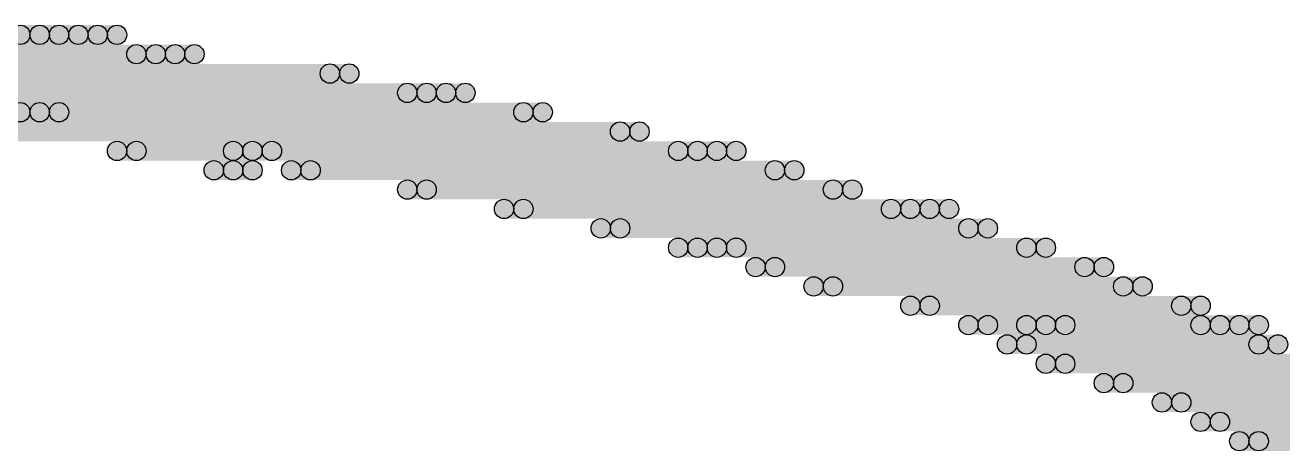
# Model space of a CAD drawing. Header units: millimetres. Extents: x 0 to 137, y 0 to 37.
# Drawn here: x 130.842 to 132.493, y 10.223 to 10.782 of the extents above; entities that cross this region are included whole.
import ezdxf

# ---------------------------------------------------------------- set-up
doc = ezdxf.new("R2010")
doc.units = ezdxf.units.MM
doc.layers.add('TopLayer', color=1, linetype='Continuous')
doc.layers.add('TopSolder', color=216, linetype='Continuous')

msp = doc.modelspace()

# ---------------------------------------------------------------- hatches: boundary and pattern name
at = {"layer": 'TopLayer'}
h = msp.add_hatch(color=1, dxfattribs=at)
edge = h.paths.add_edge_path()
edge.add_arc((130.8354, 10.7696), 0.0127, 0, 360)
for points in [[(130.8354, 10.7569), (130.8354, 10.7823), (130.8608, 10.7823), (130.8608, 10.7569)], [(130.8862, 10.7569), (130.8862, 10.7823), (130.9116, 10.7823), (130.9116, 10.7569)], [(130.937, 10.7569), (130.937, 10.7823), (130.9624, 10.7823), (130.9624, 10.7569)], [(129.9464, 10.7315), (129.9464, 10.7569), (131.0132, 10.7569), (131.0132, 10.7315)], [(131.0386, 10.7315), (131.0386, 10.7569), (131.064, 10.7569), (131.064, 10.7315)], [(130.7592, 10.7061), (130.7592, 10.7315), (131.2672, 10.7315), (131.2672, 10.7061)], [(130.5306, 10.6807), (130.5306, 10.7061), (131.3688, 10.7061), (131.3688, 10.6807)], [(131.3942, 10.6807), (131.3942, 10.7061), (131.4196, 10.7061), (131.4196, 10.6807)], [(130.175, 10.6553), (130.175, 10.6807), (130.8608, 10.6807), (130.8608, 10.6553)], [(130.8862, 10.6553), (130.8862, 10.6807), (131.5212, 10.6807), (131.5212, 10.6553)], [(130.7592, 10.6299), (130.7592, 10.6553), (131.6482, 10.6553), (131.6482, 10.6299)], [(130.9878, 10.6045), (130.9878, 10.6299), (131.1402, 10.6299), (131.1402, 10.6045)], [(131.1656, 10.6045), (131.1656, 10.6299), (131.7244, 10.6299), (131.7244, 10.6045)], [(131.7498, 10.6045), (131.7498, 10.6299), (131.7752, 10.6299), (131.7752, 10.6045)], [(131.1148, 10.5791), (131.1148, 10.6045), (131.1402, 10.6045), (131.1402, 10.5791)], [(131.2164, 10.5791), (131.2164, 10.6045), (131.8514, 10.6045), (131.8514, 10.5791)], [(131.3688, 10.5537), (131.3688, 10.5791), (131.9276, 10.5791), (131.9276, 10.5537)], [(131.4958, 10.5283), (131.4958, 10.5537), (132.0038, 10.5537), (132.0038, 10.5283)], [(132.0292, 10.5283), (132.0292, 10.5537), (132.0546, 10.5537), (132.0546, 10.5283)], [(131.6228, 10.5029), (131.6228, 10.5283), (132.1054, 10.5283), (132.1054, 10.5029)], [(131.7244, 10.4775), (131.7244, 10.5029), (131.7498, 10.5029), (131.7498, 10.4775)], [(131.7752, 10.4775), (131.7752, 10.5029), (132.1816, 10.5029), (132.1816, 10.4775)], [(131.826, 10.4521), (131.826, 10.4775), (132.2578, 10.4775), (132.2578, 10.4521)], [(131.9022, 10.4267), (131.9022, 10.4521), (132.3086, 10.4521), (132.3086, 10.4267)], [(132.0292, 10.4013), (132.0292, 10.4267), (132.3848, 10.4267), (132.3848, 10.4013)], [(132.1054, 10.3759), (132.1054, 10.4013), (132.1816, 10.4013), (132.1816, 10.3759)], [(132.207, 10.3759), (132.207, 10.4013), (132.4102, 10.4013), (132.4102, 10.3759)], [(132.4356, 10.3759), (132.4356, 10.4013), (132.461, 10.4013), (132.461, 10.3759)], [(132.1562, 10.3505), (132.1562, 10.3759), (132.4864, 10.3759), (132.4864, 10.3505)], [(132.207, 10.3251), (132.207, 10.3505), (132.5626, 10.3505), (132.5626, 10.3251)], [(132.2832, 10.2997), (132.2832, 10.3251), (132.6134, 10.3251), (132.6134, 10.2997)], [(132.3594, 10.2743), (132.3594, 10.2997), (132.6642, 10.2997), (132.6642, 10.2743)], [(132.4102, 10.2489), (132.4102, 10.2743), (132.715, 10.2743), (132.715, 10.2489)], [(132.461, 10.2235), (132.461, 10.2489), (132.7658, 10.2489), (132.7658, 10.2235)]]:
    msp.add_hatch(color=1, dxfattribs=at).paths.add_polyline_path(points)
h = msp.add_hatch(color=1, dxfattribs=at)
edge = h.paths.add_edge_path()
edge.add_arc((130.8608, 10.7696), 0.0127, 0, 360)
h = msp.add_hatch(color=1, dxfattribs=at)
edge = h.paths.add_edge_path()
edge.add_arc((130.8862, 10.7696), 0.0127, 0, 360)
h = msp.add_hatch(color=1, dxfattribs=at)
edge = h.paths.add_edge_path()
edge.add_arc((130.9116, 10.7696), 0.0127, 0, 360)
h = msp.add_hatch(color=1, dxfattribs=at)
edge = h.paths.add_edge_path()
edge.add_arc((130.937, 10.7696), 0.0127, 0, 360)
h = msp.add_hatch(color=1, dxfattribs=at)
edge = h.paths.add_edge_path()
edge.add_arc((130.9624, 10.7696), 0.0127, 0, 360)
h = msp.add_hatch(color=1, dxfattribs=at)
edge = h.paths.add_edge_path()
edge.add_arc((131.0132, 10.7442), 0.0127, 0, 360)
h = msp.add_hatch(color=1, dxfattribs=at)
edge = h.paths.add_edge_path()
edge.add_arc((131.0386, 10.7442), 0.0127, 0, 360)
h = msp.add_hatch(color=1, dxfattribs=at)
edge = h.paths.add_edge_path()
edge.add_arc((131.064, 10.7442), 0.0127, 0, 360)
h = msp.add_hatch(color=1, dxfattribs=at)
edge = h.paths.add_edge_path()
edge.add_arc((131.2672, 10.7188), 0.0127, 0, 360)
h = msp.add_hatch(color=1, dxfattribs=at)
edge = h.paths.add_edge_path()
edge.add_arc((131.3688, 10.6934), 0.0127, 0, 360)
h = msp.add_hatch(color=1, dxfattribs=at)
edge = h.paths.add_edge_path()
edge.add_arc((131.3942, 10.6934), 0.0127, 0, 360)
h = msp.add_hatch(color=1, dxfattribs=at)
edge = h.paths.add_edge_path()
edge.add_arc((131.4196, 10.6934), 0.0127, 0, 360)
h = msp.add_hatch(color=1, dxfattribs=at)
edge = h.paths.add_edge_path()
edge.add_arc((130.8608, 10.668), 0.0127, 0, 360)
h = msp.add_hatch(color=1, dxfattribs=at)
edge = h.paths.add_edge_path()
edge.add_arc((130.8862, 10.668), 0.0127, 0, 360)
h = msp.add_hatch(color=1, dxfattribs=at)
edge = h.paths.add_edge_path()
edge.add_arc((131.5212, 10.668), 0.0127, 0, 360)
h = msp.add_hatch(color=1, dxfattribs=at)
edge = h.paths.add_edge_path()
edge.add_arc((131.6482, 10.6426), 0.0127, 0, 360)
h = msp.add_hatch(color=1, dxfattribs=at)
edge = h.paths.add_edge_path()
edge.add_arc((130.9878, 10.6172), 0.0127, 0, 360)
h = msp.add_hatch(color=1, dxfattribs=at)
edge = h.paths.add_edge_path()
edge.add_arc((131.1402, 10.6172), 0.0127, 0, 360)
h = msp.add_hatch(color=1, dxfattribs=at)
edge = h.paths.add_edge_path()
edge.add_arc((131.1656, 10.6172), 0.0127, 0, 360)
h = msp.add_hatch(color=1, dxfattribs=at)
edge = h.paths.add_edge_path()
edge.add_arc((131.7244, 10.6172), 0.0127, 0, 360)
h = msp.add_hatch(color=1, dxfattribs=at)
edge = h.paths.add_edge_path()
edge.add_arc((131.7498, 10.6172), 0.0127, 0, 360)
h = msp.add_hatch(color=1, dxfattribs=at)
edge = h.paths.add_edge_path()
edge.add_arc((131.7752, 10.6172), 0.0127, 0, 360)
h = msp.add_hatch(color=1, dxfattribs=at)
edge = h.paths.add_edge_path()
edge.add_arc((131.1148, 10.5918), 0.0127, 0, 360)
h = msp.add_hatch(color=1, dxfattribs=at)
edge = h.paths.add_edge_path()
edge.add_arc((131.1402, 10.5918), 0.0127, 0, 360)
h = msp.add_hatch(color=1, dxfattribs=at)
edge = h.paths.add_edge_path()
edge.add_arc((131.2164, 10.5918), 0.0127, 0, 360)
h = msp.add_hatch(color=1, dxfattribs=at)
edge = h.paths.add_edge_path()
edge.add_arc((131.8514, 10.5918), 0.0127, 0, 360)
h = msp.add_hatch(color=1, dxfattribs=at)
edge = h.paths.add_edge_path()
edge.add_arc((131.3688, 10.5664), 0.0127, 0, 360)
h = msp.add_hatch(color=1, dxfattribs=at)
edge = h.paths.add_edge_path()
edge.add_arc((131.9276, 10.5664), 0.0127, 0, 360)
h = msp.add_hatch(color=1, dxfattribs=at)
edge = h.paths.add_edge_path()
edge.add_arc((131.4958, 10.541), 0.0127, 0, 360)
h = msp.add_hatch(color=1, dxfattribs=at)
edge = h.paths.add_edge_path()
edge.add_arc((132.0038, 10.541), 0.0127, 0, 360)
h = msp.add_hatch(color=1, dxfattribs=at)
edge = h.paths.add_edge_path()
edge.add_arc((132.0292, 10.541), 0.0127, 0, 360)
h = msp.add_hatch(color=1, dxfattribs=at)
edge = h.paths.add_edge_path()
edge.add_arc((132.0546, 10.541), 0.0127, 0, 360)
h = msp.add_hatch(color=1, dxfattribs=at)
edge = h.paths.add_edge_path()
edge.add_arc((131.6228, 10.5156), 0.0127, 0, 360)
h = msp.add_hatch(color=1, dxfattribs=at)
edge = h.paths.add_edge_path()
edge.add_arc((132.1054, 10.5156), 0.0127, 0, 360)
h = msp.add_hatch(color=1, dxfattribs=at)
edge = h.paths.add_edge_path()
edge.add_arc((131.7244, 10.4902), 0.0127, 0, 360)
h = msp.add_hatch(color=1, dxfattribs=at)
edge = h.paths.add_edge_path()
edge.add_arc((131.7498, 10.4902), 0.0127, 0, 360)
h = msp.add_hatch(color=1, dxfattribs=at)
edge = h.paths.add_edge_path()
edge.add_arc((131.7752, 10.4902), 0.0127, 0, 360)
h = msp.add_hatch(color=1, dxfattribs=at)
edge = h.paths.add_edge_path()
edge.add_arc((132.1816, 10.4902), 0.0127, 0, 360)
h = msp.add_hatch(color=1, dxfattribs=at)
edge = h.paths.add_edge_path()
edge.add_arc((131.826, 10.4648), 0.0127, 0, 360)
h = msp.add_hatch(color=1, dxfattribs=at)
edge = h.paths.add_edge_path()
edge.add_arc((132.2578, 10.4648), 0.0127, 0, 360)
h = msp.add_hatch(color=1, dxfattribs=at)
edge = h.paths.add_edge_path()
edge.add_arc((131.9022, 10.4394), 0.0127, 0, 360)
h = msp.add_hatch(color=1, dxfattribs=at)
edge = h.paths.add_edge_path()
edge.add_arc((132.3086, 10.4394), 0.0127, 0, 360)
h = msp.add_hatch(color=1, dxfattribs=at)
edge = h.paths.add_edge_path()
edge.add_arc((132.0292, 10.414), 0.0127, 0, 360)
h = msp.add_hatch(color=1, dxfattribs=at)
edge = h.paths.add_edge_path()
edge.add_arc((132.3848, 10.414), 0.0127, 0, 360)
h = msp.add_hatch(color=1, dxfattribs=at)
edge = h.paths.add_edge_path()
edge.add_arc((132.1054, 10.3886), 0.0127, 0, 360)
h = msp.add_hatch(color=1, dxfattribs=at)
edge = h.paths.add_edge_path()
edge.add_arc((132.1816, 10.3886), 0.0127, 0, 360)
h = msp.add_hatch(color=1, dxfattribs=at)
edge = h.paths.add_edge_path()
edge.add_arc((132.207, 10.3886), 0.0127, 0, 360)
h = msp.add_hatch(color=1, dxfattribs=at)
edge = h.paths.add_edge_path()
edge.add_arc((132.4102, 10.3886), 0.0127, 0, 360)
h = msp.add_hatch(color=1, dxfattribs=at)
edge = h.paths.add_edge_path()
edge.add_arc((132.4356, 10.3886), 0.0127, 0, 360)
h = msp.add_hatch(color=1, dxfattribs=at)
edge = h.paths.add_edge_path()
edge.add_arc((132.461, 10.3886), 0.0127, 0, 360)
h = msp.add_hatch(color=1, dxfattribs=at)
edge = h.paths.add_edge_path()
edge.add_arc((132.1562, 10.3632), 0.0127, 0, 360)
h = msp.add_hatch(color=1, dxfattribs=at)
edge = h.paths.add_edge_path()
edge.add_arc((132.4864, 10.3632), 0.0127, 0, 360)
h = msp.add_hatch(color=1, dxfattribs=at)
edge = h.paths.add_edge_path()
edge.add_arc((132.207, 10.3378), 0.0127, 0, 360)
h = msp.add_hatch(color=1, dxfattribs=at)
edge = h.paths.add_edge_path()
edge.add_arc((132.2832, 10.3124), 0.0127, 0, 360)
h = msp.add_hatch(color=1, dxfattribs=at)
edge = h.paths.add_edge_path()
edge.add_arc((132.3594, 10.287), 0.0127, 0, 360)
h = msp.add_hatch(color=1, dxfattribs=at)
edge = h.paths.add_edge_path()
edge.add_arc((132.4102, 10.2616), 0.0127, 0, 360)
h = msp.add_hatch(color=1, dxfattribs=at)
edge = h.paths.add_edge_path()
edge.add_arc((132.461, 10.2362), 0.0127, 0, 360)
at = {"layer": 'TopSolder'}
h = msp.add_hatch(color=216, dxfattribs=at)
edge = h.paths.add_edge_path()
edge.add_arc((130.8354, 10.7696), 0.0127, 0, 360)
h = msp.add_hatch(color=216, dxfattribs=at)
edge = h.paths.add_edge_path()
edge.add_arc((130.8608, 10.7696), 0.0127, 0, 360)
for points in [[(130.8608, 10.7569), (130.8608, 10.7823), (130.8862, 10.7823), (130.8862, 10.7569)], [(130.9116, 10.7569), (130.9116, 10.7823), (130.937, 10.7823), (130.937, 10.7569)], [(129.921, 10.7315), (129.921, 10.7569), (130.9878, 10.7569), (130.9878, 10.7315)], [(131.0132, 10.7315), (131.0132, 10.7569), (131.0386, 10.7569), (131.0386, 10.7315)], [(130.7338, 10.7061), (130.7338, 10.7315), (131.2418, 10.7315), (131.2418, 10.7061)], [(130.5052, 10.6807), (130.5052, 10.7061), (131.3434, 10.7061), (131.3434, 10.6807)], [(131.3688, 10.6807), (131.3688, 10.7061), (131.3942, 10.7061), (131.3942, 10.6807)], [(130.8608, 10.6553), (130.8608, 10.6807), (131.4958, 10.6807), (131.4958, 10.6553)], [(130.7338, 10.6299), (130.7338, 10.6553), (131.6228, 10.6553), (131.6228, 10.6299)], [(130.9624, 10.6045), (130.9624, 10.6299), (131.1148, 10.6299), (131.1148, 10.6045)], [(131.1402, 10.6045), (131.1402, 10.6299), (131.699, 10.6299), (131.699, 10.6045)], [(131.7244, 10.6045), (131.7244, 10.6299), (131.7498, 10.6299), (131.7498, 10.6045)], [(131.0894, 10.5791), (131.0894, 10.6045), (131.1148, 10.6045), (131.1148, 10.5791)], [(131.191, 10.5791), (131.191, 10.6045), (131.826, 10.6045), (131.826, 10.5791)], [(131.3434, 10.5537), (131.3434, 10.5791), (131.9022, 10.5791), (131.9022, 10.5537)], [(131.4704, 10.5283), (131.4704, 10.5537), (131.9784, 10.5537), (131.9784, 10.5283)], [(132.0038, 10.5283), (132.0038, 10.5537), (132.0292, 10.5537), (132.0292, 10.5283)], [(131.5974, 10.5029), (131.5974, 10.5283), (132.08, 10.5283), (132.08, 10.5029)], [(131.699, 10.4775), (131.699, 10.5029), (131.7244, 10.5029), (131.7244, 10.4775)], [(131.7498, 10.4775), (131.7498, 10.5029), (132.1562, 10.5029), (132.1562, 10.4775)], [(131.8006, 10.4521), (131.8006, 10.4775), (132.2324, 10.4775), (132.2324, 10.4521)], [(131.8768, 10.4267), (131.8768, 10.4521), (132.2832, 10.4521), (132.2832, 10.4267)], [(132.0038, 10.4013), (132.0038, 10.4267), (132.3594, 10.4267), (132.3594, 10.4013)], [(132.08, 10.3759), (132.08, 10.4013), (132.1562, 10.4013), (132.1562, 10.3759)], [(132.1816, 10.3759), (132.1816, 10.4013), (132.3848, 10.4013), (132.3848, 10.3759)], [(132.4102, 10.3759), (132.4102, 10.4013), (132.4356, 10.4013), (132.4356, 10.3759)], [(132.1308, 10.3505), (132.1308, 10.3759), (132.461, 10.3759), (132.461, 10.3505)], [(132.1816, 10.3251), (132.1816, 10.3505), (132.5372, 10.3505), (132.5372, 10.3251)], [(132.2578, 10.2997), (132.2578, 10.3251), (132.588, 10.3251), (132.588, 10.2997)], [(132.334, 10.2743), (132.334, 10.2997), (132.6388, 10.2997), (132.6388, 10.2743)], [(132.3848, 10.2489), (132.3848, 10.2743), (132.6896, 10.2743), (132.6896, 10.2489)], [(132.4356, 10.2235), (132.4356, 10.2489), (132.7404, 10.2489), (132.7404, 10.2235)]]:
    msp.add_hatch(color=216, dxfattribs=at).paths.add_polyline_path(points)
h = msp.add_hatch(color=216, dxfattribs=at)
edge = h.paths.add_edge_path()
edge.add_arc((130.8862, 10.7696), 0.0127, 0, 360)
h = msp.add_hatch(color=216, dxfattribs=at)
edge = h.paths.add_edge_path()
edge.add_arc((130.9116, 10.7696), 0.0127, 0, 360)
h = msp.add_hatch(color=216, dxfattribs=at)
edge = h.paths.add_edge_path()
edge.add_arc((130.937, 10.7696), 0.0127, 0, 360)
h = msp.add_hatch(color=216, dxfattribs=at)
edge = h.paths.add_edge_path()
edge.add_arc((130.9878, 10.7442), 0.0127, 0, 360)
h = msp.add_hatch(color=216, dxfattribs=at)
edge = h.paths.add_edge_path()
edge.add_arc((131.0132, 10.7442), 0.0127, 0, 360)
h = msp.add_hatch(color=216, dxfattribs=at)
edge = h.paths.add_edge_path()
edge.add_arc((131.0386, 10.7442), 0.0127, 0, 360)
h = msp.add_hatch(color=216, dxfattribs=at)
edge = h.paths.add_edge_path()
edge.add_arc((131.2418, 10.7188), 0.0127, 0, 360)
h = msp.add_hatch(color=216, dxfattribs=at)
edge = h.paths.add_edge_path()
edge.add_arc((131.3434, 10.6934), 0.0127, 0, 360)
h = msp.add_hatch(color=216, dxfattribs=at)
edge = h.paths.add_edge_path()
edge.add_arc((131.3688, 10.6934), 0.0127, 0, 360)
h = msp.add_hatch(color=216, dxfattribs=at)
edge = h.paths.add_edge_path()
edge.add_arc((131.3942, 10.6934), 0.0127, 0, 360)
h = msp.add_hatch(color=216, dxfattribs=at)
edge = h.paths.add_edge_path()
edge.add_arc((130.8354, 10.668), 0.0127, 0, 360)
h = msp.add_hatch(color=216, dxfattribs=at)
edge = h.paths.add_edge_path()
edge.add_arc((130.8608, 10.668), 0.0127, 0, 360)
h = msp.add_hatch(color=216, dxfattribs=at)
edge = h.paths.add_edge_path()
edge.add_arc((131.4958, 10.668), 0.0127, 0, 360)
h = msp.add_hatch(color=216, dxfattribs=at)
edge = h.paths.add_edge_path()
edge.add_arc((131.6228, 10.6426), 0.0127, 0, 360)
h = msp.add_hatch(color=216, dxfattribs=at)
edge = h.paths.add_edge_path()
edge.add_arc((130.9624, 10.6172), 0.0127, 0, 360)
h = msp.add_hatch(color=216, dxfattribs=at)
edge = h.paths.add_edge_path()
edge.add_arc((131.1148, 10.6172), 0.0127, 0, 360)
h = msp.add_hatch(color=216, dxfattribs=at)
edge = h.paths.add_edge_path()
edge.add_arc((131.1402, 10.6172), 0.0127, 0, 360)
h = msp.add_hatch(color=216, dxfattribs=at)
edge = h.paths.add_edge_path()
edge.add_arc((131.699, 10.6172), 0.0127, 0, 360)
h = msp.add_hatch(color=216, dxfattribs=at)
edge = h.paths.add_edge_path()
edge.add_arc((131.7244, 10.6172), 0.0127, 0, 360)
h = msp.add_hatch(color=216, dxfattribs=at)
edge = h.paths.add_edge_path()
edge.add_arc((131.7498, 10.6172), 0.0127, 0, 360)
h = msp.add_hatch(color=216, dxfattribs=at)
edge = h.paths.add_edge_path()
edge.add_arc((131.0894, 10.5918), 0.0127, 0, 360)
h = msp.add_hatch(color=216, dxfattribs=at)
edge = h.paths.add_edge_path()
edge.add_arc((131.1148, 10.5918), 0.0127, 0, 360)
h = msp.add_hatch(color=216, dxfattribs=at)
edge = h.paths.add_edge_path()
edge.add_arc((131.191, 10.5918), 0.0127, 0, 360)
h = msp.add_hatch(color=216, dxfattribs=at)
edge = h.paths.add_edge_path()
edge.add_arc((131.826, 10.5918), 0.0127, 0, 360)
h = msp.add_hatch(color=216, dxfattribs=at)
edge = h.paths.add_edge_path()
edge.add_arc((131.3434, 10.5664), 0.0127, 0, 360)
h = msp.add_hatch(color=216, dxfattribs=at)
edge = h.paths.add_edge_path()
edge.add_arc((131.9022, 10.5664), 0.0127, 0, 360)
h = msp.add_hatch(color=216, dxfattribs=at)
edge = h.paths.add_edge_path()
edge.add_arc((131.4704, 10.541), 0.0127, 0, 360)
h = msp.add_hatch(color=216, dxfattribs=at)
edge = h.paths.add_edge_path()
edge.add_arc((131.9784, 10.541), 0.0127, 0, 360)
h = msp.add_hatch(color=216, dxfattribs=at)
edge = h.paths.add_edge_path()
edge.add_arc((132.0038, 10.541), 0.0127, 0, 360)
h = msp.add_hatch(color=216, dxfattribs=at)
edge = h.paths.add_edge_path()
edge.add_arc((132.0292, 10.541), 0.0127, 0, 360)
h = msp.add_hatch(color=216, dxfattribs=at)
edge = h.paths.add_edge_path()
edge.add_arc((131.5974, 10.5156), 0.0127, 0, 360)
h = msp.add_hatch(color=216, dxfattribs=at)
edge = h.paths.add_edge_path()
edge.add_arc((132.08, 10.5156), 0.0127, 0, 360)
h = msp.add_hatch(color=216, dxfattribs=at)
edge = h.paths.add_edge_path()
edge.add_arc((131.699, 10.4902), 0.0127, 0, 360)
h = msp.add_hatch(color=216, dxfattribs=at)
edge = h.paths.add_edge_path()
edge.add_arc((131.7244, 10.4902), 0.0127, 0, 360)
h = msp.add_hatch(color=216, dxfattribs=at)
edge = h.paths.add_edge_path()
edge.add_arc((131.7498, 10.4902), 0.0127, 0, 360)
h = msp.add_hatch(color=216, dxfattribs=at)
edge = h.paths.add_edge_path()
edge.add_arc((132.1562, 10.4902), 0.0127, 0, 360)
h = msp.add_hatch(color=216, dxfattribs=at)
edge = h.paths.add_edge_path()
edge.add_arc((131.8006, 10.4648), 0.0127, 0, 360)
h = msp.add_hatch(color=216, dxfattribs=at)
edge = h.paths.add_edge_path()
edge.add_arc((132.2324, 10.4648), 0.0127, 0, 360)
h = msp.add_hatch(color=216, dxfattribs=at)
edge = h.paths.add_edge_path()
edge.add_arc((131.8768, 10.4394), 0.0127, 0, 360)
h = msp.add_hatch(color=216, dxfattribs=at)
edge = h.paths.add_edge_path()
edge.add_arc((132.2832, 10.4394), 0.0127, 0, 360)
h = msp.add_hatch(color=216, dxfattribs=at)
edge = h.paths.add_edge_path()
edge.add_arc((132.0038, 10.414), 0.0127, 0, 360)
h = msp.add_hatch(color=216, dxfattribs=at)
edge = h.paths.add_edge_path()
edge.add_arc((132.3594, 10.414), 0.0127, 0, 360)
h = msp.add_hatch(color=216, dxfattribs=at)
edge = h.paths.add_edge_path()
edge.add_arc((132.08, 10.3886), 0.0127, 0, 360)
h = msp.add_hatch(color=216, dxfattribs=at)
edge = h.paths.add_edge_path()
edge.add_arc((132.1562, 10.3886), 0.0127, 0, 360)
h = msp.add_hatch(color=216, dxfattribs=at)
edge = h.paths.add_edge_path()
edge.add_arc((132.1816, 10.3886), 0.0127, 0, 360)
h = msp.add_hatch(color=216, dxfattribs=at)
edge = h.paths.add_edge_path()
edge.add_arc((132.3848, 10.3886), 0.0127, 0, 360)
h = msp.add_hatch(color=216, dxfattribs=at)
edge = h.paths.add_edge_path()
edge.add_arc((132.4102, 10.3886), 0.0127, 0, 360)
h = msp.add_hatch(color=216, dxfattribs=at)
edge = h.paths.add_edge_path()
edge.add_arc((132.4356, 10.3886), 0.0127, 0, 360)
h = msp.add_hatch(color=216, dxfattribs=at)
edge = h.paths.add_edge_path()
edge.add_arc((132.1308, 10.3632), 0.0127, 0, 360)
h = msp.add_hatch(color=216, dxfattribs=at)
edge = h.paths.add_edge_path()
edge.add_arc((132.461, 10.3632), 0.0127, 0, 360)
h = msp.add_hatch(color=216, dxfattribs=at)
edge = h.paths.add_edge_path()
edge.add_arc((132.1816, 10.3378), 0.0127, 0, 360)
h = msp.add_hatch(color=216, dxfattribs=at)
edge = h.paths.add_edge_path()
edge.add_arc((132.2578, 10.3124), 0.0127, 0, 360)
h = msp.add_hatch(color=216, dxfattribs=at)
edge = h.paths.add_edge_path()
edge.add_arc((132.334, 10.287), 0.0127, 0, 360)
h = msp.add_hatch(color=216, dxfattribs=at)
edge = h.paths.add_edge_path()
edge.add_arc((132.3848, 10.2616), 0.0127, 0, 360)
h = msp.add_hatch(color=216, dxfattribs=at)
edge = h.paths.add_edge_path()
edge.add_arc((132.4356, 10.2362), 0.0127, 0, 360)

# ---------------------------------------------------------------- linework, layer by layer
at = {"layer": 'TopLayer'}
for centre in [(130.8354, 10.7696), (130.8608, 10.7696), (130.8862, 10.7696), (130.9116, 10.7696), (130.937, 10.7696), (130.9624, 10.7696), (131.0132, 10.7442), (131.0386, 10.7442), (131.064, 10.7442), (131.2672, 10.7188), (131.3688, 10.6934), (131.3942, 10.6934), (131.4196, 10.6934), (130.8608, 10.668), (130.8862, 10.668), (131.5212, 10.668), (131.6482, 10.6426), (130.9878, 10.6172), (131.1402, 10.6172), (131.1656, 10.6172), (131.7244, 10.6172), (131.7498, 10.6172), (131.7752, 10.6172), (131.1148, 10.5918), (131.1402, 10.5918), (131.2164, 10.5918), (131.8514, 10.5918), (131.3688, 10.5664), (131.9276, 10.5664), (131.4958, 10.541), (132.0038, 10.541), (132.0292, 10.541), (132.0546, 10.541), (131.6228, 10.5156), (132.1054, 10.5156), (131.7244, 10.4902), (131.7498, 10.4902), (131.7752, 10.4902), (132.1816, 10.4902), (131.826, 10.4648), (132.2578, 10.4648), (131.9022, 10.4394), (132.3086, 10.4394), (132.0292, 10.414), (132.3848, 10.414), (132.1054, 10.3886), (132.1816, 10.3886), (132.207, 10.3886), (132.4102, 10.3886), (132.4356, 10.3886), (132.461, 10.3886), (132.1562, 10.3632), (132.4864, 10.3632), (132.207, 10.3378), (132.2832, 10.3124), (132.3594, 10.287), (132.4102, 10.2616), (132.461, 10.2362)]:
    msp.add_circle(centre, 0.0127, dxfattribs=at)
at = {"layer": 'TopSolder'}
for centre in [(130.8354, 10.7696), (130.8608, 10.7696), (130.8862, 10.7696), (130.9116, 10.7696), (130.937, 10.7696), (130.9878, 10.7442), (131.0132, 10.7442), (131.0386, 10.7442), (131.2418, 10.7188), (131.3434, 10.6934), (131.3688, 10.6934), (131.3942, 10.6934), (130.8354, 10.668), (130.8608, 10.668), (131.4958, 10.668), (131.6228, 10.6426), (130.9624, 10.6172), (131.1148, 10.6172), (131.1402, 10.6172), (131.699, 10.6172), (131.7244, 10.6172), (131.7498, 10.6172), (131.0894, 10.5918), (131.1148, 10.5918), (131.191, 10.5918), (131.826, 10.5918), (131.3434, 10.5664), (131.9022, 10.5664), (131.4704, 10.541), (131.9784, 10.541), (132.0038, 10.541), (132.0292, 10.541), (131.5974, 10.5156), (132.08, 10.5156), (131.699, 10.4902), (131.7244, 10.4902), (131.7498, 10.4902), (132.1562, 10.4902), (131.8006, 10.4648), (132.2324, 10.4648), (131.8768, 10.4394), (132.2832, 10.4394), (132.0038, 10.414), (132.3594, 10.414), (132.08, 10.3886), (132.1562, 10.3886), (132.1816, 10.3886), (132.3848, 10.3886), (132.4102, 10.3886), (132.4356, 10.3886), (132.1308, 10.3632), (132.461, 10.3632), (132.1816, 10.3378), (132.2578, 10.3124), (132.334, 10.287), (132.3848, 10.2616), (132.4356, 10.2362)]:
    msp.add_circle(centre, 0.0127, dxfattribs=at)

doc.saveas('drawing.dxf')
